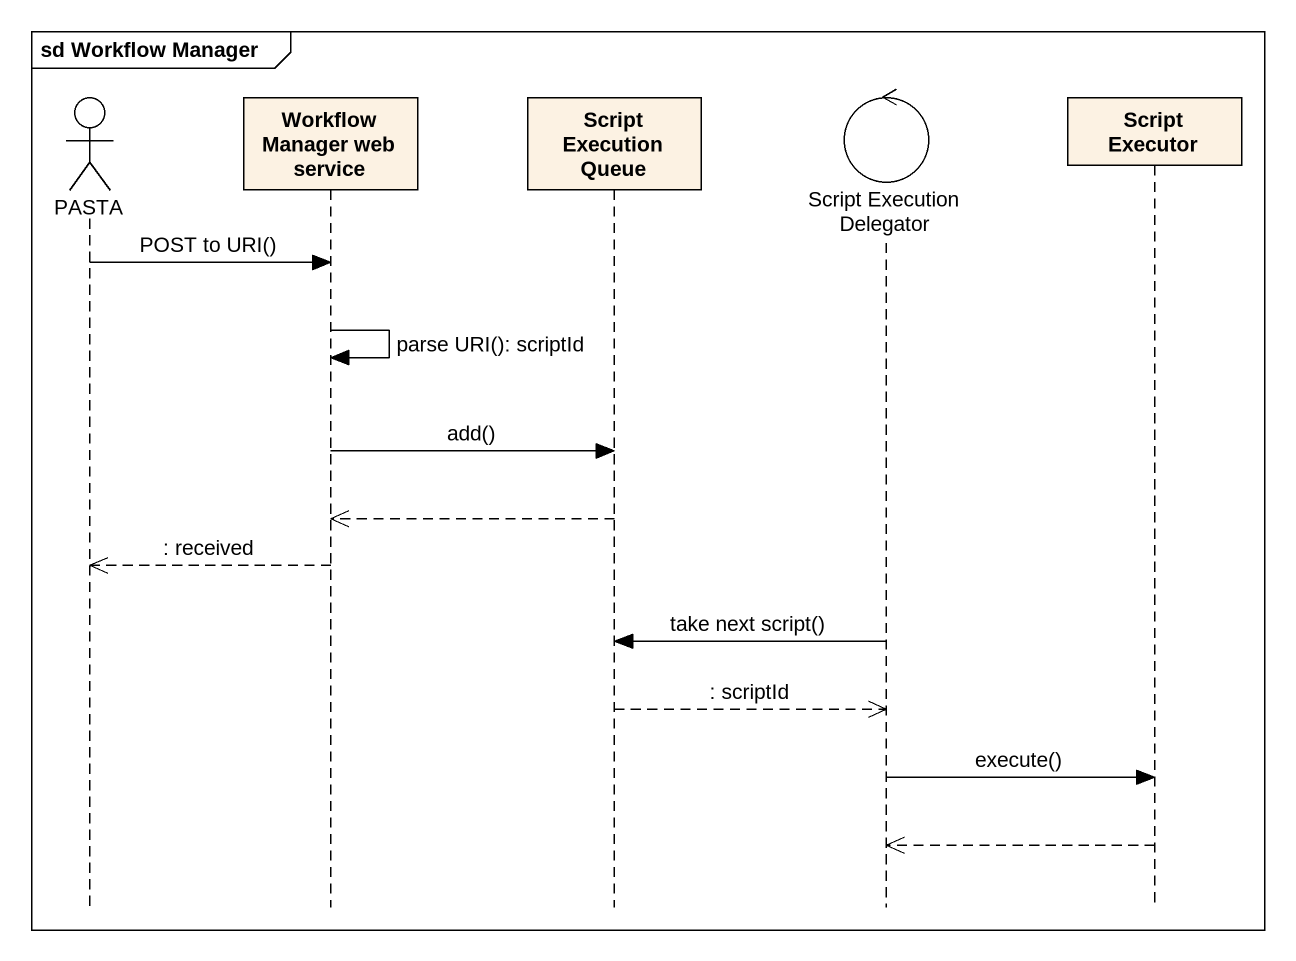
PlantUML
@startuml
mainframe sd Workflow Manager
hide footbox
actor PASTA
participant "Workflow Manager web service" as Workflow_Manager_web_service
participant "Script Execution Queue" as Script_Execution_Queue
control "Script Execution Delegator" as Script_Execution_Delegator
participant "Script Executor" as Script_Executor

PASTA -> Workflow_Manager_web_service : POST to URI()
Workflow_Manager_web_service -> Workflow_Manager_web_service : parse URI(): scriptId
Workflow_Manager_web_service -> Script_Execution_Queue : add()
Script_Execution_Queue -->> Workflow_Manager_web_service
Workflow_Manager_web_service -->> PASTA : : received
Script_Execution_Delegator -> Script_Execution_Queue : take next script()
Script_Execution_Queue -->> Script_Execution_Delegator : : scriptId
Script_Execution_Delegator -> Script_Executor : execute()
Script_Executor -->> Script_Execution_Delegator
@enduml
